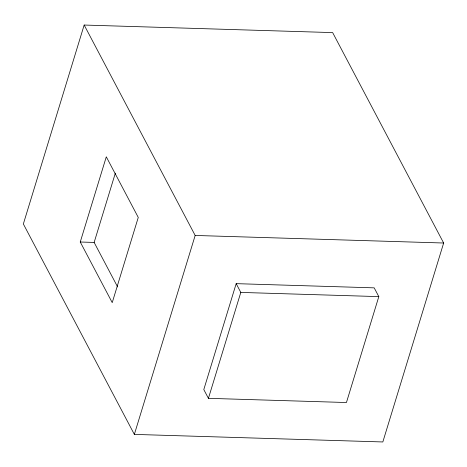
<?xml version="1.0" encoding="UTF-8"?>
<svg xmlns="http://www.w3.org/2000/svg" width="467" height="467" viewBox="0 0 467 467"><rect width="100%" height="100%" fill="white"/><g stroke="black" fill="none" stroke-linecap="round" stroke-linejoin="round"><path stroke-width="0.7" d="M84.171 25.043L23.35 223.985L134.35 434.398L382.829 441.957L443.65 243.015L332.65 32.602L84.171 25.043L195.171 235.456L134.35 434.398M80.254 242.011L106.295 156.819L138.267 217.429L112.226 302.622L80.254 242.011L94.147 242.437L117.62 286.925M94.147 242.437L115.326 173.175M236.179 283.65L203.799 389.566L208.422 398.328L346.438 402.525L378.819 296.615L374.195 287.853L236.179 283.65L240.803 292.418L208.422 398.328M195.171 235.456L443.65 243.015M240.803 292.418L378.819 296.615"/></g></svg>
